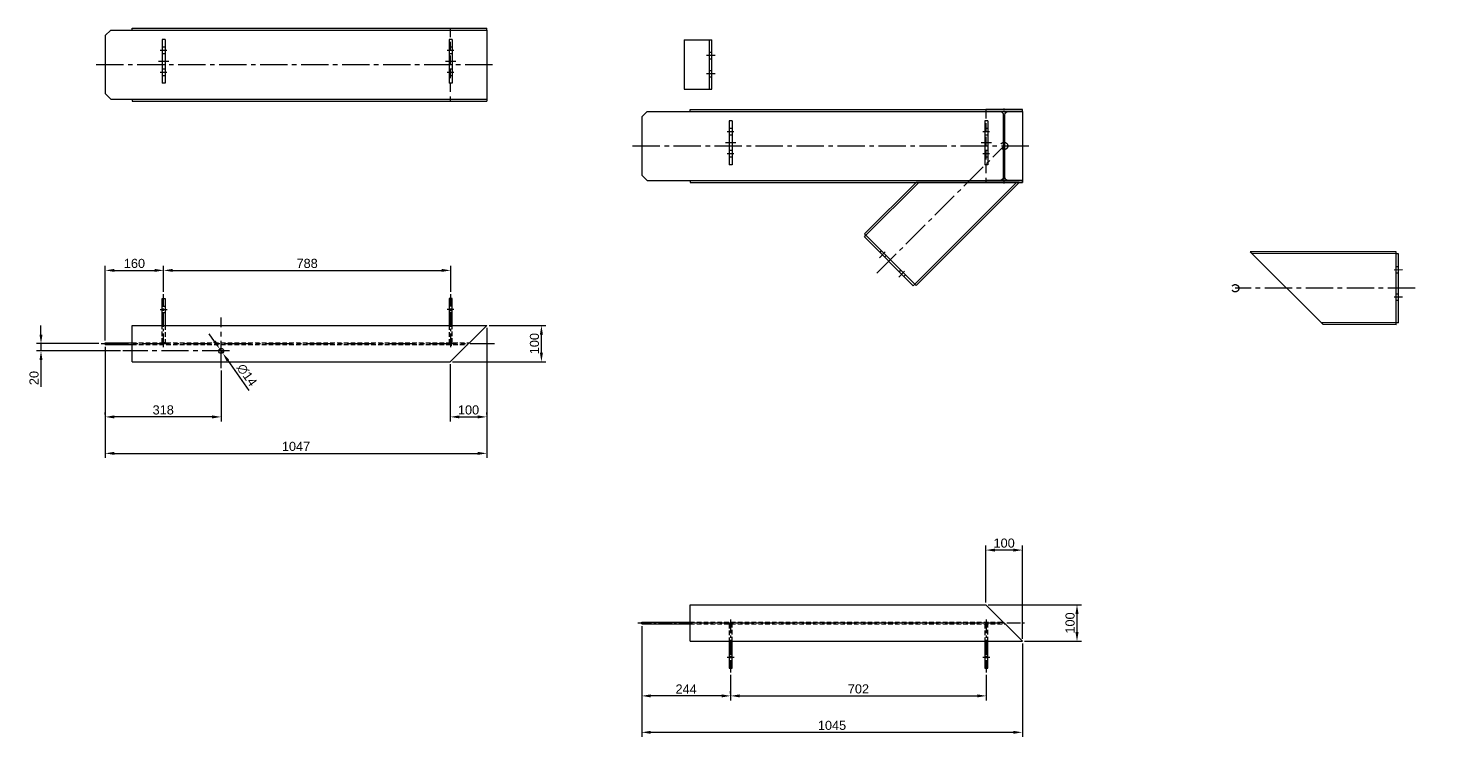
# Model space of a CAD drawing. Header units: millimetres. Extents: x -11137 to 17544, y -5373 to 15400.
# Drawn here: x 12821 to 16677, y -2042 to -97 of the extents above; entities that cross this region are included whole.
import ezdxf

# ---------------------------------------------------------------- set-up
doc = ezdxf.new("R2010")
doc.units = ezdxf.units.MM
doc.header["$LTSCALE"] = 100
doc.header["$MEASUREMENT"] = 0
for name, pattern in [('CENTER2', [1.125, 0.75, -0.125, 0.125, -0.125]), ('DASHDOT', [1, 0.5, -0.25, 0, -0.25]), ('HIDDEN', [0.375, 0.25, -0.125])]:
    doc.linetypes.add(name, pattern=pattern)
for name, color, linetype in [('CONTORNO', 3, 'Continuous'), ('EM-PJ-CENTRO', 10, 'CENTER2'), ('EM-PJ-CONTORNO', 3, 'Continuous'), ('EM-PJ-COTA', 7, 'Continuous'), ('EM-PJ-TRACEJADA', 1, 'HIDDEN'), ('EPC01TP', 7, 'DASHDOT'), ('EPC03', 4, 'Continuous')]:
    doc.layers.add(name, color=color, linetype=linetype)
doc.styles.add('PADRAO ANGLO', font='arial.ttf')
doc.dimstyles.new('COTAS-ANGLO-PADRÃO', dxfattribs={"dimscale": 10, "dimtxt": 2.5, "dimasz": 2.5, "dimexe": 1.25, "dimexo": 0.625, "dimtad": 1, "dimtxsty": 'PADRAO ANGLO', "dimcen": 2.5, "dimclrd": 256, "dimclre": 256, "dimclrt": 256, "dimadec": 0, "dimazin": 0, "dimtfac": 1, "dimtmove": 0, "dimatfit": 0, "dimfxl": 1, "dimarcsym": 0})

# ---------------------------------------------------------------- blocks, each defined once
blk = doc.blocks.new('A$Cf4400ec1')
at = {"layer": 'CONTORNO'}
blk.add_line((7.5, 7.3), (-275.3, 7.3), dxfattribs=at)
at = {"layer": 'EM-PJ-CENTRO'}
for p, q in [((-382.9, -241.7), (-33.9, 107.3)), ((-376.2, -199.6), (-360.2, -183.6)), ((-323.2, -252.7), (-307.2, -236.6))]:
    blk.add_line(p, q, dxfattribs=at)
at = {"layer": 'EM-PJ-CONTORNO'}
for p, q in [((-416.8, -134.1), (-275.3, 7.3)), ((-413.1, -137.8), (-268, 7.3)), ((-279, -271.8), (0.2, 7.3)), ((-275.3, -275.5), (7.5, 7.3)), ((-417.6, -142.2), (-413.1, -137.8)), ((-283.5, -276.3), (-279, -271.8))]:
    blk.add_line(p, q, dxfattribs=at)
at = {"layer": 'EM-PJ-CONTORNO', "extrusion": (0, 0, -1)}
for p, q in [((-417.6, -142.2), (-283.5, -276.3)), ((-416.8, -134.1), (-275.3, -275.5))]:
    blk.add_line(p, q, dxfattribs=at)
at = {"layer": 'EM-PJ-TRACEJADA'}
for p, q in [((-374.6, -185.2), (-370.1, -180.8)), ((-361.9, -198), (-357.4, -193.5)), ((-321.5, -238.3), (-317.1, -233.8)), ((-308.8, -251), (-304.3, -246.5))]:
    blk.add_line(p, q, dxfattribs=at)
blk.add_circle((-33.9, 107.3), 10, dxfattribs=at)
blk = doc.blocks.new('*D68')
at = {"layer": 'Defpoints', "color": 0, "transparency": 16777216}
for p in [(13347.2, -977), (13355.3, -988.5)]:
    blk.add_point(p, dxfattribs=at)
at = {"layer": 'EM-PJ-COTA', "lineweight": -2, "transparency": 16777216}
for p, q in [((13332.8, -956.6), (13318.5, -936.1)), ((13347.2, -977), (13355.3, -988.5)), ((13369.6, -1008.9), (13427.4, -1091.1))]:
    blk.add_line(p, q, dxfattribs=at)
at = {"layer": 'EM-PJ-COTA', "transparency": 16777216}
for points in [[(13336.3, -954.2), (13329.4, -958.9), (13347.2, -977)], [(13373, -1006.5), (13366.2, -1011.3), (13355.3, -988.5)]]:
    blk.add_solid(points, dxfattribs=at)
at = {"layer": 'EM-PJ-COTA', "transparency": 16777216, "insert": (13421.8, -1048.9), "char_height": 25, "attachment_point": 5, "rotation": 305.0907, "style": 'PADRAO ANGLO'}
blk.add_mtext('∅14', dxfattribs=at)
blk = doc.blocks.new('*D69')
at = {"layer": 'Defpoints', "color": 0, "transparency": 16777216}
for p in [(14080.1, -912.7), (13033, -964.9), (14080.1, -1263.7)]:
    blk.add_point(p, dxfattribs=at)
at = {"layer": 'EM-PJ-COTA', "lineweight": -2, "transparency": 16777216}
for p, q in [((14080.1, -919), (14080.1, -1276.2)), ((13033, -971.1), (13033, -1276.2)), ((13058, -1263.7), (14055.1, -1263.7))]:
    blk.add_line(p, q, dxfattribs=at)
at = {"layer": 'EM-PJ-COTA', "transparency": 16777216}
for points in [[(13058, -1259.6), (13058, -1267.9), (13033, -1263.7)], [(14055.1, -1259.6), (14055.1, -1267.9), (14080.1, -1263.7)]]:
    blk.add_solid(points, dxfattribs=at)
at = {"layer": 'EM-PJ-COTA', "transparency": 16777216, "insert": (13556.6, -1244.7), "char_height": 25, "attachment_point": 5, "style": 'PADRAO ANGLO'}
blk.add_mtext('1047', dxfattribs=at)
blk = doc.blocks.new('*D70')
at = {"layer": 'Defpoints', "color": 0, "transparency": 16777216}
for p in [(13351.2, -1030.2), (13033, -1163.7), (13033, -1163.7)]:
    blk.add_point(p, dxfattribs=at)
at = {"layer": 'EM-PJ-COTA', "lineweight": -2, "transparency": 16777216}
for p, q in [((13351.2, -1036.5), (13351.2, -1176.2)), ((13033, -1157.5), (13033, -1151.2)), ((13326.2, -1163.7), (13058, -1163.7))]:
    blk.add_line(p, q, dxfattribs=at)
at = {"layer": 'EM-PJ-COTA', "transparency": 16777216}
for points in [[(13058, -1159.6), (13058, -1167.9), (13033, -1163.7)], [(13326.2, -1159.6), (13326.2, -1167.9), (13351.2, -1163.7)]]:
    blk.add_solid(points, dxfattribs=at)
at = {"layer": 'EM-PJ-COTA', "transparency": 16777216, "insert": (13192.1, -1144.7), "char_height": 25, "attachment_point": 5, "style": 'PADRAO ANGLO'}
blk.add_mtext('318', dxfattribs=at)
blk = doc.blocks.new('*D71')
at = {"layer": 'Defpoints', "color": 0, "transparency": 16777216}
for p in [(13193.2, -761.7), (13193.2, -826.6), (13033, -960.6)]:
    blk.add_point(p, dxfattribs=at)
at = {"layer": 'EM-PJ-COTA', "lineweight": -2, "transparency": 16777216}
for p, q in [((13033, -954.3), (13033, -749.2)), ((13058, -761.7), (13168.2, -761.7)), ((13193.2, -820.3), (13193.2, -749.2))]:
    blk.add_line(p, q, dxfattribs=at)
at = {"layer": 'EM-PJ-COTA', "transparency": 16777216}
for points in [[(13058, -757.6), (13058, -765.9), (13033, -761.7)], [(13168.2, -757.6), (13168.2, -765.9), (13193.2, -761.7)]]:
    blk.add_solid(points, dxfattribs=at)
at = {"layer": 'EM-PJ-COTA', "transparency": 16777216, "insert": (13113.1, -742.7), "char_height": 25, "attachment_point": 5, "style": 'PADRAO ANGLO'}
blk.add_mtext('160', dxfattribs=at)
blk = doc.blocks.new('*D72')
at = {"layer": 'Defpoints', "color": 0, "transparency": 16777216}
for p in [(13193.2, -761.7), (13981.1, -761.7), (13981.1, -826.6)]:
    blk.add_point(p, dxfattribs=at)
at = {"layer": 'EM-PJ-COTA', "lineweight": -2, "transparency": 16777216}
for p, q in [((13193.2, -755.5), (13193.2, -749.2)), ((13218.2, -761.7), (13956.1, -761.7)), ((13981.1, -820.3), (13981.1, -749.2))]:
    blk.add_line(p, q, dxfattribs=at)
at = {"layer": 'EM-PJ-COTA', "transparency": 16777216}
for points in [[(13218.2, -757.6), (13218.2, -765.9), (13193.2, -761.7)], [(13956.1, -757.6), (13956.1, -765.9), (13981.1, -761.7)]]:
    blk.add_solid(points, dxfattribs=at)
at = {"layer": 'EM-PJ-COTA', "transparency": 16777216, "insert": (13587.1, -742.7), "char_height": 25, "attachment_point": 5, "style": 'PADRAO ANGLO'}
blk.add_mtext('788', dxfattribs=at)
blk = doc.blocks.new('*D73')
at = {"layer": 'Defpoints', "color": 0, "transparency": 16777216}
for p in [(13022, -962.7), (12856.6, -982.7), (13080.9, -982.7)]:
    blk.add_point(p, dxfattribs=at)
at = {"layer": 'EM-PJ-COTA', "lineweight": -2, "transparency": 16777216}
for p, q in [((12856.6, -937.7), (12856.6, -912.7)), ((13015.8, -962.7), (12844.1, -962.7)), ((12856.6, -962.7), (12856.6, -982.7)), ((13074.6, -982.7), (12844.1, -982.7)), ((12856.6, -1007.7), (12856.6, -1081.4))]:
    blk.add_line(p, q, dxfattribs=at)
at = {"layer": 'EM-PJ-COTA', "transparency": 16777216}
for points in [[(12852.5, -937.7), (12860.8, -937.7), (12856.6, -962.7)], [(12852.5, -1007.7), (12860.8, -1007.7), (12856.6, -982.7)]]:
    blk.add_solid(points, dxfattribs=at)
at = {"layer": 'EM-PJ-COTA', "transparency": 16777216, "insert": (12837.6, -1057.1), "char_height": 25, "attachment_point": 5, "rotation": 90, "style": 'PADRAO ANGLO'}
blk.add_mtext('20', dxfattribs=at)
blk = doc.blocks.new('A$C0f3db411')
at = {"layer": 'EPC01TP'}
blk.add_line((50, 202.7), (50, -2.6), dxfattribs=at)
at = {"layer": 'EPC03'}
blk.add_lwpolyline([(0, 200), (0, 194.8), (38.1, 194.8, -0.414214), (47.9, 185), (47.9, 15, -0.414214), (38.1, 5.2), (0, 5.2), (0, 0), (100, 0), (100, 5.2), (62, 5.2, -0.414214), (52.2, 15), (52.2, 185, -0.414214), (62, 194.8), (100, 194.8), (100, 200)], format="xyb", close=True, dxfattribs=at)
blk = doc.blocks.new('base guarda w102')
at = {"layer": 'EM-PJ-CENTRO', "ltscale": 0.5}
for p, q in [((38024.8, -28253.5), (38170.7, -28253.5)), ((38128.6, -28244.5), (38128.6, -28263))]:
    blk.add_line(p, q, dxfattribs=at)
at = {"layer": 'EM-PJ-CONTORNO', "ltscale": 0.5}
for p, q in [((38084.6, -28249.5), (38158.6, -28249.5)), ((38158.6, -28257.5), (38084.6, -28257.5)), ((38158.6, -28249.5), (38158.6, -28257.5))]:
    blk.add_line(p, q, dxfattribs=at)
at = {"layer": 'EM-PJ-TRACEJADA', "ltscale": 0.5}
for p, q in [((38036.7, -28249.5), (38084.6, -28249.5)), ((38036.7, -28257.5), (38036.7, -28249.5)), ((38084.6, -28257.5), (38036.7, -28257.5)), ((38119.6, -28249.5), (38119.6, -28257.5)), ((38137.6, -28249.5), (38137.6, -28257.5))]:
    blk.add_line(p, q, dxfattribs=at)
blk = doc.blocks.new('A$C2d3b51b3')
at = {"layer": 'EM-PJ-CENTRO'}
for p, q in [((244.6, -117.5), (244.6, 22)), ((-84.6, -50), (994.5, -50)), ((267.8, -70), (-25.8, -70))]:
    blk.add_line(p, q, dxfattribs=at)
at = {"layer": 'EM-PJ-CONTORNO', "ltscale": 0.5}
for p, q in [((0, 0), (973.5, 0)), ((0, -100), (0, 0)), ((873.5, -100), (973.5, 0)), ((-73.6, -47.8), (0, -47.8)), ((-73.6, -52.2), (-73.6, -47.8)), ((-73.6, -52.2), (0, -52.2)), ((-58.6, -52.2), (-58.6, -47.8)), ((0, -100), (873.5, -100))]:
    blk.add_line(p, q, dxfattribs=at)
at = {"layer": 'EM-PJ-CONTORNO'}
blk.add_circle((244.6, -70), 7, dxfattribs=at)
at = {"layer": 'EM-PJ-TRACEJADA', "ltscale": 0.5}
for p, q in [((0, -47.8), (925.7, -47.8)), ((0, -52.2), (921.4, -52.2))]:
    blk.add_line(p, q, dxfattribs=at)
at = {"layer": 'EM-PJ-TRACEJADA'}
blk.add_line((876.4, -55.8), (876.4, -43.1), dxfattribs=at)
at = {"layer": 'EM-PJ-CENTRO', "rotation": 90}
blk.add_blockref('base guarda w102', (-28167, -38084.5), dxfattribs=at)
at = {"layer": 'EM-PJ-CENTRO', "xscale": -1, "rotation": 270}
blk.add_blockref('base guarda w102', (29128, -38084.5), dxfattribs=at)
blk = doc.blocks.new('*D84')
at = {"layer": 'Defpoints', "color": 0, "transparency": 16777216}
for p in [(13980.1, -1012.7), (14080.1, -1163.7), (14080.1, -1163.7)]:
    blk.add_point(p, dxfattribs=at)
at = {"layer": 'EM-PJ-COTA', "lineweight": -2, "transparency": 16777216}
for p, q in [((13980.1, -1019), (13980.1, -1176.2)), ((14080.1, -1157.5), (14080.1, -1151.2)), ((14005.1, -1163.7), (14055.1, -1163.7))]:
    blk.add_line(p, q, dxfattribs=at)
at = {"layer": 'EM-PJ-COTA', "transparency": 16777216}
for points in [[(14005.1, -1159.6), (14005.1, -1167.9), (13980.1, -1163.7)], [(14055.1, -1159.6), (14055.1, -1167.9), (14080.1, -1163.7)]]:
    blk.add_solid(points, dxfattribs=at)
at = {"layer": 'EM-PJ-COTA', "transparency": 16777216, "insert": (14030.1, -1144.7), "char_height": 25, "attachment_point": 5, "style": 'PADRAO ANGLO'}
blk.add_mtext('100', dxfattribs=at)
blk = doc.blocks.new('*D85')
at = {"layer": 'Defpoints', "color": 0, "transparency": 16777216}
for p in [(14080.1, -912.7), (14230.1, -912.7), (13980.1, -1012.7)]:
    blk.add_point(p, dxfattribs=at)
at = {"layer": 'EM-PJ-COTA', "lineweight": -2, "transparency": 16777216}
for p, q in [((14086.4, -912.7), (14242.6, -912.7)), ((14230.1, -987.7), (14230.1, -937.7)), ((13986.4, -1012.7), (14242.6, -1012.7))]:
    blk.add_line(p, q, dxfattribs=at)
at = {"layer": 'EM-PJ-COTA', "transparency": 16777216}
for points in [[(14226, -937.7), (14234.3, -937.7), (14230.1, -912.7)], [(14226, -987.7), (14234.3, -987.7), (14230.1, -1012.7)]]:
    blk.add_solid(points, dxfattribs=at)
at = {"layer": 'EM-PJ-COTA', "transparency": 16777216, "insert": (14211.1, -962.7), "char_height": 25, "attachment_point": 5, "rotation": 90, "style": 'PADRAO ANGLO'}
blk.add_mtext('100', dxfattribs=at)
blk = doc.blocks.new('A$C9e703123')
at = {"layer": 'EM-PJ-CENTRO', "ltscale": 0.5}
blk.add_line((-1055.3, 50), (5.8, 50), dxfattribs=at)
at = {"layer": 'EM-PJ-CONTORNO', "ltscale": 0.5}
for p, q in [((-912, 100), (-100, 100)), ((-912, 0), (-912, 100)), ((-100, 100), (0, 0)), ((-1044.8, 52.1), (-912, 52.1)), ((-1044.8, 47.9), (-1044.8, 52.1)), ((-1044.8, 47.9), (-912, 47.9)), ((-1029.8, 47.9), (-1029.8, 52.1)), ((-912, 0), (0, 0))]:
    blk.add_line(p, q, dxfattribs=at)
at = {"layer": 'EM-PJ-TRACEJADA', "ltscale": 0.5}
for p, q in [((-912, 52.1), (-52.2, 52.1)), ((-912, 47.9), (-47.9, 47.9))]:
    blk.add_line(p, q, dxfattribs=at)
at = {"layer": 'EM-PJ-CENTRO', "xscale": -1, "rotation": 90}
for p in [(-29054.3, 38084.5), (-28352.5, 38084.5)]:
    blk.add_blockref('base guarda w102', p, dxfattribs=at)
blk = doc.blocks.new('*D95')
at = {"layer": 'Defpoints', "color": 0, "transparency": 16777216}
for p in [(14505.4, -1731.3), (15550.2, -1779.1), (15550.2, -2029.1)]:
    blk.add_point(p, dxfattribs=at)
at = {"layer": 'EM-PJ-COTA', "lineweight": -2, "transparency": 16777216}
for p, q in [((14505.4, -1737.5), (14505.4, -2041.6)), ((15550.2, -1785.4), (15550.2, -2041.6)), ((14530.4, -2029.1), (15525.2, -2029.1))]:
    blk.add_line(p, q, dxfattribs=at)
at = {"layer": 'EM-PJ-COTA', "transparency": 16777216}
for points in [[(14530.4, -2025), (14530.4, -2033.3), (14505.4, -2029.1)], [(15525.2, -2025), (15525.2, -2033.3), (15550.2, -2029.1)]]:
    blk.add_solid(points, dxfattribs=at)
at = {"layer": 'EM-PJ-COTA', "transparency": 16777216, "insert": (15027.8, -2010.1), "char_height": 25, "attachment_point": 5, "style": 'PADRAO ANGLO'}
blk.add_mtext('1045', dxfattribs=at)
blk = doc.blocks.new('*D96')
at = {"layer": 'Defpoints', "color": 0, "transparency": 16777216}
for p in [(14505.4, -1865.3), (14749.5, -1865.3), (14505.4, -1929.1)]:
    blk.add_point(p, dxfattribs=at)
at = {"layer": 'EM-PJ-COTA', "lineweight": -2, "transparency": 16777216}
for p, q in [((14505.4, -1871.5), (14505.4, -1941.6)), ((14749.5, -1871.5), (14749.5, -1941.6)), ((14724.5, -1929.1), (14530.4, -1929.1))]:
    blk.add_line(p, q, dxfattribs=at)
at = {"layer": 'EM-PJ-COTA', "transparency": 16777216}
for points in [[(14530.4, -1925), (14530.4, -1933.3), (14505.4, -1929.1)], [(14724.5, -1925), (14724.5, -1933.3), (14749.5, -1929.1)]]:
    blk.add_solid(points, dxfattribs=at)
at = {"layer": 'EM-PJ-COTA', "transparency": 16777216, "insert": (14627.4, -1910.3), "char_height": 25, "attachment_point": 5, "style": 'PADRAO ANGLO'}
blk.add_mtext('244', dxfattribs=at)
blk = doc.blocks.new('*D97')
at = {"layer": 'Defpoints', "color": 0, "transparency": 16777216}
for p in [(15451.2, -1865.3), (14749.5, -1929.1), (15451.2, -1929.1)]:
    blk.add_point(p, dxfattribs=at)
at = {"layer": 'EM-PJ-COTA', "lineweight": -2, "transparency": 16777216}
for p, q in [((15451.2, -1871.5), (15451.2, -1941.6)), ((14749.5, -1922.9), (14749.5, -1916.6)), ((14774.5, -1929.1), (15426.2, -1929.1))]:
    blk.add_line(p, q, dxfattribs=at)
at = {"layer": 'EM-PJ-COTA', "transparency": 16777216}
for points in [[(14774.5, -1925), (14774.5, -1933.3), (14749.5, -1929.1)], [(15426.2, -1925), (15426.2, -1933.3), (15451.2, -1929.1)]]:
    blk.add_solid(points, dxfattribs=at)
at = {"layer": 'EM-PJ-COTA', "transparency": 16777216, "insert": (15100.3, -1910.1), "char_height": 25, "attachment_point": 5, "style": 'PADRAO ANGLO'}
blk.add_mtext('702', dxfattribs=at)
blk = doc.blocks.new('*D98')
at = {"layer": 'Defpoints', "color": 0, "transparency": 16777216}
for p in [(15450.2, -1529.1), (15450.2, -1679.1), (15550.2, -1779.1)]:
    blk.add_point(p, dxfattribs=at)
at = {"layer": 'EM-PJ-COTA', "lineweight": -2, "transparency": 16777216}
for p, q in [((15450.2, -1672.9), (15450.2, -1516.6)), ((15525.2, -1529.1), (15475.2, -1529.1)), ((15550.2, -1772.9), (15550.2, -1516.6))]:
    blk.add_line(p, q, dxfattribs=at)
at = {"layer": 'EM-PJ-COTA', "transparency": 16777216}
for points in [[(15475.2, -1525), (15475.2, -1533.3), (15450.2, -1529.1)], [(15525.2, -1525), (15525.2, -1533.3), (15550.2, -1529.1)]]:
    blk.add_solid(points, dxfattribs=at)
at = {"layer": 'EM-PJ-COTA', "transparency": 16777216, "insert": (15500.2, -1510.1), "char_height": 25, "attachment_point": 5, "style": 'PADRAO ANGLO'}
blk.add_mtext('100', dxfattribs=at)
blk = doc.blocks.new('*D99')
at = {"layer": 'Defpoints', "color": 0, "transparency": 16777216}
for p in [(15450.2, -1679.1), (15700.2, -1679.1), (15550.2, -1779.1)]:
    blk.add_point(p, dxfattribs=at)
at = {"layer": 'EM-PJ-COTA', "lineweight": -2, "transparency": 16777216}
for p, q in [((15456.4, -1679.1), (15712.7, -1679.1)), ((15700.2, -1754.1), (15700.2, -1704.1)), ((15556.4, -1779.1), (15712.7, -1779.1))]:
    blk.add_line(p, q, dxfattribs=at)
at = {"layer": 'EM-PJ-COTA', "transparency": 16777216}
for points in [[(15696, -1704.1), (15704.4, -1704.1), (15700.2, -1679.1)], [(15696, -1754.1), (15704.4, -1754.1), (15700.2, -1779.1)]]:
    blk.add_solid(points, dxfattribs=at)
at = {"layer": 'EM-PJ-COTA', "transparency": 16777216, "insert": (15681.2, -1729.1), "char_height": 25, "attachment_point": 5, "rotation": 90, "style": 'PADRAO ANGLO'}
blk.add_mtext('100', dxfattribs=at)
blk = doc.blocks.new('A$Ce1df7a8e')
at = {"layer": 'EM-PJ-CENTRO', "ltscale": 0.5}
for p, q in [((14.2, 0), (-14.2, 0)), ((9.2, 30), (-9.2, 30)), ((9.2, -30), (-9.2, -30))]:
    blk.add_line(p, q, dxfattribs=at)
at = {"layer": 'EM-PJ-CONTORNO'}
for p, q in [((4.2, 60), (-3.8, 60)), ((-3.8, 60), (-3.8, -60)), ((4.2, 60), (4.2, -60)), ((4.2, -60), (-3.8, -60))]:
    blk.add_line(p, q, dxfattribs=at)
at = {"layer": 'EM-PJ-TRACEJADA', "ltscale": 0.5}
for p, q in [((4.2, 39), (-3.8, 39)), ((4.2, 21), (-3.8, 21)), ((4.2, -21), (-3.8, -21)), ((4.2, -39), (-3.8, -39))]:
    blk.add_line(p, q, dxfattribs=at)
blk = doc.blocks.new('A$C472046c8')
at = {"layer": 'EM-PJ-CENTRO'}
blk.add_line((-25, 0.1), (1072.1, 0.1), dxfattribs=at)
at = {"layer": 'EM-PJ-CONTORNO'}
for p, q in [((15, 94.9), (0, 79.9)), ((0, 79.9), (0, -79.9)), ((15, 94.9), (73.6, 94.9)), ((73.6, 100.1), (1047.1, 100.1)), ((73.6, 94.9), (73.6, 100.1)), ((73.6, 94.9), (1047.1, 94.9)), ((1047.1, 94.9), (1047.1, 100.1)), ((1047.1, 94.9), (1047.1, -94.7)), ((15, -94.7), (0, -79.7)), ((15, -94.7), (73.6, -94.7)), ((73.6, -94.7), (1047.1, -94.7)), ((73.6, -94.7), (73.6, -99.9)), ((73.6, -99.9), (1047.1, -99.9)), ((1047.1, -94.7), (1047.1, -99.9))]:
    blk.add_line(p, q, dxfattribs=at)
at = {"layer": 'EM-PJ-TRACEJADA'}
blk.add_line((947.1, 100.1), (947.1, -99.9), dxfattribs=at)
at = {"layer": 'EM-PJ-COTA'}
for p in [(159.9, 8.6), (947.9, 8.6)]:
    blk.add_blockref('A$Ce1df7a8e', p, dxfattribs=at)
blk = doc.blocks.new('A$Cff82920c')
at = {"layer": 'EM-PJ-CENTRO'}
blk.add_line((-25, 0.1), (1069.8, 0.1), dxfattribs=at)
at = {"layer": 'EM-PJ-CONTORNO'}
for p, q in [((15, 94.9), (0, 79.9)), ((0, 79.9), (0, -79.7)), ((15, 94.9), (132.7, 94.9)), ((132.7, 100.1), (1044.8, 100.1)), ((132.7, 94.9), (132.7, 100.1)), ((132.7, 94.9), (1044.8, 94.9)), ((1044.8, 94.9), (1044.8, 100.1)), ((1044.8, 94.9), (1044.8, -94.7)), ((15, -94.7), (0, -79.7)), ((15, -94.7), (132.7, -94.7)), ((132.7, -94.7), (1044.8, -94.7)), ((132.7, -94.7), (132.7, -99.9)), ((132.7, -99.9), (1044.8, -99.9)), ((1044.8, -94.7), (1044.8, -99.9))]:
    blk.add_line(p, q, dxfattribs=at)
at = {"layer": 'EM-PJ-TRACEJADA'}
blk.add_line((944.8, 100.1), (944.8, -99.9), dxfattribs=at)
at = {"layer": 'EM-PJ-COTA'}
for p in [(243.8, 8.6), (945.5, 8.6)]:
    blk.add_blockref('A$Ce1df7a8e', p, dxfattribs=at)
blk = doc.blocks.new('A$C9bd9dc66')
at = {"layer": 'EM-PJ-CENTRO'}
for p, q in [((8.8, 25), (-15.2, 25)), ((8.8, -25), (-15.2, -25))]:
    blk.add_line(p, q, dxfattribs=at)
at = {"layer": 'EM-PJ-CONTORNO'}
for p, q in [((-76.2, 67.5), (-76.2, -67.5)), ((-76.2, 67.5), (-10, 67.5)), ((-10, 67.5), (0, 67.5)), ((-6.4, -67.5), (-6.4, 67.5)), ((0, -67.5), (0, 67.5)), ((-76.2, -67.5), (-10, -67.5)), ((-10, -67.5), (0, -67.5))]:
    blk.add_line(p, q, dxfattribs=at)
at = {"layer": 'EM-PJ-TRACEJADA'}
for p, q in [((-6.4, 34), (0, 34)), ((-6.4, 16), (0, 16)), ((-6.4, -16), (0, -16)), ((-6.4, -34), (0, -34))]:
    blk.add_line(p, q, dxfattribs=at)

msp = doc.modelspace()

# ---------------------------------------------------------------- block references
at = {"layer": 'EM-PJ-CONTORNO'}
msp.add_blockref('A$C9bd9dc66', (14698.092, -197), dxfattribs=at)
at = {"layer": 'EM-PJ-COTA'}
for name, p in [('A$C472046c8', (13033.039, -197.1)), ('A$Cff82920c', (14505.442, -420.381)), ('A$Cf4400ec1', (15534.108, -527.622)), ('A$C2d3b51b3', (13106.639, -912.734)), ('A$C9e703123', (15550.192, -1779.139))]:
    msp.add_blockref(name, p, dxfattribs=at)
for name, p, rotation in [('A$C0f3db411', (15550.192, -320.281), 180), ('A$Cf4400ec1', (16186.405, -710.797), 135.0047237986584)]:
    msp.add_blockref(name, p, dxfattribs=dict(at, rotation=rotation))

# ---------------------------------------------------------------- dimensions: what is measured, and where the dimension line sits
for base, p1, p2, picture, middle in [((13193.156, -761.734), (13033.039, -960.584), (13193.156, -826.59), '*D71', (13113.098, -742.72)), ((13981.139, -761.734), (13193.156, -761.734), (13981.139, -826.59), '*D72', (13587.148, -742.72)), ((14080.139, -1263.734), (13033.039, -964.884), (14080.139, -912.734), '*D69', (13556.589, -1244.72)), ((13033.039, -1163.734), (13351.239, -1030.209), (13033.039, -1163.734), '*D70', (13192.139, -1144.711)), ((15450.192, -1529.139), (15550.192, -1779.139), (15450.192, -1679.139), '*D98', (15500.192, -1510.124)), ((15550.192, -2029.139), (14505.442, -1731.289), (15550.192, -1779.139), '*D95', (15027.817, -2010.124)), ((14505.442, -1929.139), (14749.452, -1865.283), (14505.442, -1865.283), '*D96', (14627.447, -1910.338)), ((15451.192, -1929.139), (14749.452, -1929.139), (15451.192, -1865.283), '*D97', (15100.322, -1910.124))]:
    dim = msp.add_linear_dim(base=base, p1=p1, p2=p2, dimstyle='COTAS-ANGLO-PADRÃO', override={"dimdec": 0}, dxfattribs=at)
    dim.commit()
    dim.dimension.update_dxf_attribs({"geometry": picture, "text_midpoint": middle})
for base, p1, p2, picture, middle in [((12856.639, -982.734), (13022.039, -962.734), (13080.889, -982.734), '*D73', (12837.625, -1057.06)), ((14230.139, -912.734), (13980.139, -1012.734), (14080.139, -912.734), '*D85', (14211.125, -962.734))]:
    dim = msp.add_linear_dim(base=base, p1=p1, p2=p2, angle=90, dimstyle='COTAS-ANGLO-PADRÃO', dxfattribs=at)
    dim.commit()
    dim.dimension.update_dxf_attribs({"geometry": picture, "text_midpoint": middle})
dim = msp.add_diameter_dim_2p(p1=(13347.215, -977.006), p2=(13355.264, -988.462), dimstyle='COTAS-ANGLO-PADRÃO', dxfattribs=at)
dim.commit()
dim.dimension.update_dxf_attribs({"geometry": '*D68', "text_midpoint": (13421.813, -1048.892)})
dim = msp.add_linear_dim(base=(14080.139, -1163.734), p1=(13980.139, -1012.734), p2=(14080.139, -1163.734), dimstyle='COTAS-ANGLO-PADRÃO', dxfattribs=at)
dim.commit()
dim.dimension.update_dxf_attribs({"geometry": '*D84', "text_midpoint": (14030.139, -1144.72)})
dim = msp.add_linear_dim(base=(15700.192, -1679.139), p1=(15550.192, -1779.139), p2=(15450.192, -1679.139), angle=90, dimstyle='COTAS-ANGLO-PADRÃO', override={"dimdec": 0}, dxfattribs=at)
dim.commit()
dim.dimension.update_dxf_attribs({"geometry": '*D99', "text_midpoint": (15681.178, -1729.139)})

doc.saveas('drawing.dxf')
